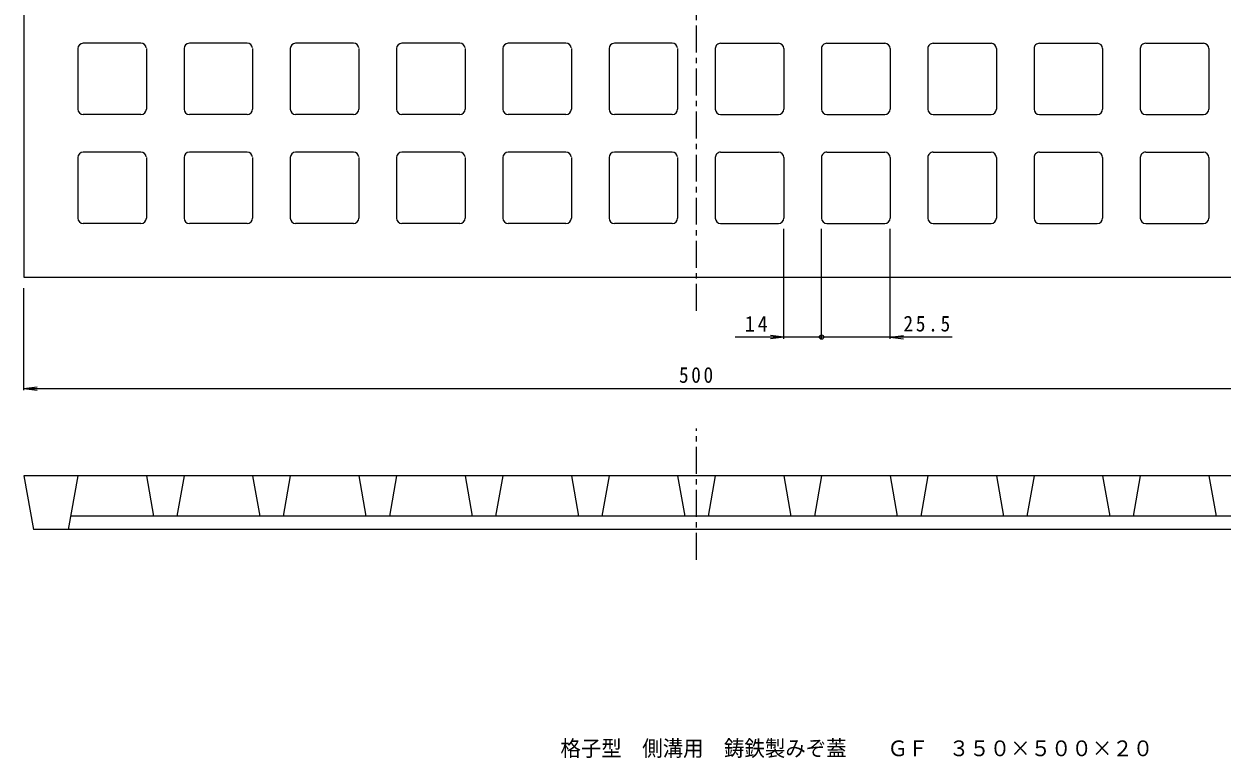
# Model space of a CAD drawing. Units: millimetres, scale not verified. Extents: x -374 to 324, y -272 to 274.
# Drawn here: x -356.3 to 89.1, y -271.7 to 1.2 of the extents above; entities that cross this region are included whole.
import ezdxf
from ezdxf.enums import TextEntityAlignment as Align

# ---------------------------------------------------------------- set-up
doc = ezdxf.new("R2010")
doc.units = ezdxf.units.MM
doc.header["$LTSCALE"] = 2
doc.header["$PDMODE"] = 32
doc.header["$PDSIZE"] = 1.6
doc.linetypes.add('CHAIN1', pattern=[8, 5, -1, 1, -1])
doc.layers.add('0-0_通り芯', color=3, linetype='Continuous', lineweight=9)
doc.layers.add('0-4_寸法', color=7, linetype='Continuous', lineweight=9)
doc.layers.add('F-5_F-5ﾚｲﾔ', color=6, linetype='Continuous')
doc.styles.add('ＭＳ ゴシック', font='')
doc.styles.get('ＭＳ ゴシック').set_extended_font_data('MS Gothic')

msp = doc.modelspace()

# ---------------------------------------------------------------- linework, layer by layer
at = {"layer": '0-0_通り芯', "linetype": 'CHAIN1'}
for p, q in [((-106.307, -105.372), (-106.307, 274.154)), ((-106.307, -198), (-106.307, -149.199))]:
    msp.add_line(p, q, dxfattribs=at)
at = {"layer": '0-0_通り芯'}
for p, q in [((-356.307, 257.06), (-356.307, -92.94)), ((-336.307, -7.94), (-336.307, -30.44)), ((-312.807, -5.94), (-334.307, -5.94)), ((-310.807, -7.94), (-310.807, -30.44)), ((-296.807, -7.94), (-296.807, -30.44)), ((-273.307, -5.94), (-294.807, -5.94)), ((-271.307, -7.94), (-271.307, -30.44)), ((-257.307, -7.94), (-257.307, -30.44)), ((-233.807, -5.94), (-255.307, -5.94)), ((-231.807, -7.94), (-231.807, -30.44)), ((-217.807, -7.94), (-217.807, -30.44)), ((-194.307, -5.94), (-215.807, -5.94)), ((-192.307, -7.94), (-192.307, -30.44)), ((-178.307, -7.94), (-178.307, -30.44)), ((-154.807, -5.94), (-176.307, -5.94)), ((-152.807, -7.94), (-152.807, -30.44)), ((-138.807, -7.94), (-138.807, -30.44)), ((-115.307, -5.94), (-136.807, -5.94)), ((-113.307, -7.94), (-113.307, -30.44)), ((-99.307, -7.94), (-99.307, -30.44)), ((-97.307, -5.94), (-75.807, -5.94)), ((-73.807, -7.94), (-73.807, -30.44)), ((-59.807, -7.94), (-59.807, -30.44)), ((-57.807, -5.94), (-36.307, -5.94)), ((-34.307, -7.94), (-34.307, -30.44)), ((-20.307, -7.94), (-20.307, -30.44)), ((-18.307, -5.94), (3.193, -5.94)), ((5.193, -7.94), (5.193, -30.44)), ((19.193, -7.94), (19.193, -30.44)), ((21.193, -5.94), (42.693, -5.94)), ((44.693, -7.94), (44.693, -30.44)), ((58.693, -7.94), (58.693, -30.44)), ((60.693, -5.94), (82.193, -5.94)), ((84.193, -7.94), (84.193, -30.44)), ((-312.807, -32.44), (-334.307, -32.44)), ((-273.307, -32.44), (-294.807, -32.44)), ((-233.807, -32.44), (-255.307, -32.44)), ((-194.307, -32.44), (-215.807, -32.44)), ((-154.807, -32.44), (-176.307, -32.44)), ((-115.307, -32.44), (-136.807, -32.44)), ((-97.307, -32.44), (-75.807, -32.44)), ((-57.807, -32.44), (-36.307, -32.44)), ((-18.307, -32.44), (3.193, -32.44)), ((21.193, -32.44), (42.693, -32.44)), ((60.693, -32.44), (82.193, -32.44)), ((-336.307, -48.44), (-336.307, -70.94)), ((-312.807, -46.44), (-334.307, -46.44)), ((-310.807, -48.44), (-310.807, -70.94)), ((-296.807, -48.44), (-296.807, -70.94)), ((-273.307, -46.44), (-294.807, -46.44)), ((-271.307, -48.44), (-271.307, -70.94)), ((-257.307, -48.44), (-257.307, -70.94)), ((-233.807, -46.44), (-255.307, -46.44)), ((-231.807, -48.44), (-231.807, -70.94)), ((-217.807, -48.44), (-217.807, -70.94)), ((-194.307, -46.44), (-215.807, -46.44)), ((-192.307, -48.44), (-192.307, -70.94)), ((-178.307, -48.44), (-178.307, -70.94)), ((-154.807, -46.44), (-176.307, -46.44)), ((-152.807, -48.44), (-152.807, -70.94)), ((-138.807, -48.44), (-138.807, -70.94)), ((-115.307, -46.44), (-136.807, -46.44)), ((-113.307, -48.44), (-113.307, -70.94)), ((-99.307, -48.44), (-99.307, -70.94)), ((-97.307, -46.44), (-75.807, -46.44)), ((-73.807, -48.44), (-73.807, -70.94)), ((-59.807, -48.44), (-59.807, -70.94)), ((-57.807, -46.44), (-36.307, -46.44)), ((-34.307, -48.44), (-34.307, -70.94)), ((-20.307, -48.44), (-20.307, -70.94)), ((-18.307, -46.44), (3.193, -46.44)), ((5.193, -48.44), (5.193, -70.94)), ((19.193, -48.44), (19.193, -70.94)), ((21.193, -46.44), (42.693, -46.44)), ((44.693, -48.44), (44.693, -70.94)), ((58.693, -48.44), (58.693, -70.94)), ((60.693, -46.44), (82.193, -46.44)), ((84.193, -48.44), (84.193, -70.94)), ((-312.807, -72.94), (-334.307, -72.94)), ((-273.307, -72.94), (-294.807, -72.94)), ((-233.807, -72.94), (-255.307, -72.94)), ((-194.307, -72.94), (-215.807, -72.94)), ((-154.807, -72.94), (-176.307, -72.94)), ((-115.307, -72.94), (-136.807, -72.94)), ((-97.307, -72.94), (-75.807, -72.94)), ((-57.807, -72.94), (-36.307, -72.94)), ((-18.307, -72.94), (3.193, -72.94)), ((21.193, -72.94), (42.693, -72.94)), ((60.693, -72.94), (82.193, -72.94)), ((-356.307, -92.94), (143.693, -92.94)), ((143.693, -166.745), (-356.307, -166.745)), ((-356.307, -166.745), (-352.78, -186.745)), ((-336.307, -166.745), (-339.834, -186.745)), ((-310.807, -166.745), (-308.162, -181.745)), ((-296.807, -166.745), (-299.452, -181.745)), ((-271.307, -166.745), (-268.662, -181.745)), ((-257.307, -166.745), (-259.952, -181.745)), ((-231.807, -166.745), (-229.162, -181.745)), ((-217.807, -166.745), (-220.452, -181.745)), ((-192.307, -166.745), (-189.662, -181.745)), ((-178.307, -166.745), (-180.952, -181.745)), ((-152.807, -166.745), (-150.162, -181.745)), ((-138.807, -166.745), (-141.452, -181.745)), ((-113.307, -166.745), (-110.662, -181.745)), ((-99.307, -166.745), (-101.952, -181.745)), ((-73.807, -166.745), (-71.162, -181.745)), ((-59.807, -166.745), (-62.452, -181.745)), ((-34.307, -166.745), (-31.662, -181.745)), ((-20.307, -166.745), (-22.952, -181.745)), ((5.193, -166.745), (7.838, -181.745)), ((19.193, -166.745), (16.548, -181.745)), ((44.693, -166.745), (47.338, -181.745)), ((58.693, -166.745), (56.048, -181.745)), ((84.193, -166.745), (86.838, -181.745)), ((126.338, -181.745), (-338.952, -181.745)), ((140.166, -186.745), (-352.78, -186.745))]:
    msp.add_line(p, q, dxfattribs=at)
for centre, start, end in [((-334.307, -7.94), 90, 180), ((-312.807, -7.94), 7.01646, 90), ((-294.807, -7.94), 90, 180), ((-273.307, -7.94), 7.01646, 90), ((-255.307, -7.94), 90, 180), ((-233.807, -7.94), 7.01646, 90), ((-215.807, -7.94), 90, 180), ((-194.307, -7.94), 7.01646, 90), ((-176.307, -7.94), 90, 180), ((-154.807, -7.94), 7.01646, 90), ((-136.807, -7.94), 90, 180), ((-115.307, -7.94), 7.01646, 90), ((-97.307, -7.94), 89.99998, 180), ((-75.807, -7.94), 1.40329, 90), ((-57.807, -7.94), 89.99998, 180), ((-36.307, -7.94), 1.40329, 90), ((-18.307, -7.94), 89.99998, 180), ((3.193, -7.94), 1.40329, 90), ((21.193, -7.94), 89.99998, 180), ((42.693, -7.94), 1.40329, 90), ((60.693, -7.94), 89.99998, 180), ((82.193, -7.94), 1.40329, 90), ((-334.307, -30.44), 180, 270), ((-312.807, -30.44), 270, 0), ((-294.807, -30.44), 180, 270), ((-273.307, -30.44), 270, 0), ((-255.307, -30.44), 180, 270), ((-233.807, -30.44), 270, 0), ((-215.807, -30.44), 180, 270), ((-194.307, -30.44), 270, 0), ((-176.307, -30.44), 180, 270), ((-154.807, -30.44), 270, 0), ((-136.807, -30.44), 180, 270), ((-115.307, -30.44), 270, 0), ((-97.307, -30.44), 180, 270), ((-75.807, -30.44), 270, 0), ((-57.807, -30.44), 180, 270), ((-36.307, -30.44), 270, 0), ((-18.307, -30.44), 180, 270), ((3.193, -30.44), 270, 0), ((21.193, -30.44), 180, 270), ((42.693, -30.44), 270, 0), ((60.693, -30.44), 180, 270), ((82.193, -30.44), 270, 0), ((-334.307, -48.44), 90, 180), ((-312.807, -48.44), 7.01646, 90), ((-294.807, -48.44), 90, 180), ((-273.307, -48.44), 7.01646, 90), ((-255.307, -48.44), 90, 180), ((-233.807, -48.44), 7.01646, 90), ((-215.807, -48.44), 90, 180), ((-194.307, -48.44), 7.01646, 90), ((-176.307, -48.44), 90, 180), ((-154.807, -48.44), 7.01646, 90), ((-136.807, -48.44), 90, 180), ((-115.307, -48.44), 7.01646, 90), ((-97.307, -48.44), 89.99998, 180), ((-75.807, -48.44), 1.40329, 90), ((-57.807, -48.44), 89.99998, 180), ((-36.307, -48.44), 1.40329, 90), ((-18.307, -48.44), 89.99998, 180), ((3.193, -48.44), 1.40329, 90), ((21.193, -48.44), 89.99998, 180), ((42.693, -48.44), 1.40329, 90), ((60.693, -48.44), 89.99998, 180), ((82.193, -48.44), 1.40329, 90), ((-334.307, -70.94), 180, 270), ((-312.807, -70.94), 270, 0), ((-294.807, -70.94), 180, 270), ((-273.307, -70.94), 270, 0), ((-255.307, -70.94), 180, 270), ((-233.807, -70.94), 270, 0), ((-215.807, -70.94), 180, 270), ((-194.307, -70.94), 270, 0), ((-176.307, -70.94), 180, 270), ((-154.807, -70.94), 270, 0), ((-136.807, -70.94), 180, 270), ((-115.307, -70.94), 270, 0), ((-97.307, -70.94), 180, 270), ((-75.807, -70.94), 270, 0), ((-57.807, -70.94), 180, 270), ((-36.307, -70.94), 270, 0), ((-18.307, -70.94), 180, 270), ((3.193, -70.94), 270, 0), ((21.193, -70.94), 180, 270), ((42.693, -70.94), 270, 0), ((60.693, -70.94), 180, 270), ((82.193, -70.94), 270, 0)]:
    msp.add_arc(centre, 2, start, end, dxfattribs=at)
at = {"layer": '0-4_寸法'}
for p, q in [((-73.807, -115.786), (-73.807, -74.94)), ((-59.807, -115.786), (-59.807, -74.94)), ((-34.307, -115.786), (-34.307, -74.94)), ((-356.307, -134.879), (-356.307, -96.94)), ((-59.807, -115.186), (-91.912, -115.186)), ((-73.807, -115.186), (-78.764, -114.534)), ((-73.807, -115.186), (-78.764, -115.839)), ((-11.209, -115.186), (-59.807, -115.186)), ((-34.307, -115.186), (-29.35, -114.534)), ((-34.307, -115.186), (-29.35, -115.839)), ((-356.307, -134.279), (-351.35, -133.627)), ((-356.307, -134.279), (143.693, -134.279)), ((-356.307, -134.279), (-351.35, -134.932))]:
    msp.add_line(p, q, dxfattribs=at)
msp.add_point((-59.807, -115.186), dxfattribs=at)

# ---------------------------------------------------------------- texts
at = {"layer": '0-4_寸法', "color": 2, "char_height": 5.865, "attachment_point": 7, "style": 'ＭＳ ゴシック'}
for s, insert in [('\\T1.27;\\W0.95;14', (-88.367, -113.186)), ('\\T1.28;\\W0.9;25.5', (-29.359, -113.186)), ('\\T1.27;\\W0.9;500', (-112.807, -132.279))]:
    msp.add_mtext(s, dxfattribs=dict(at, insert=insert))
at = {"layer": 'F-5_F-5ﾚｲﾔ', "style": 'ＭＳ ゴシック', "width": 0.95}
msp.add_text('格子型\u3000側溝用\u3000鋳鉄製みぞ蓋\u3000\u3000ＧＦ\u3000３５０×５００×２０', height=5.865, dxfattribs=at).set_placement((-156.873, -272.764), align=Align.BOTTOM_LEFT)

doc.saveas('drawing.dxf')
